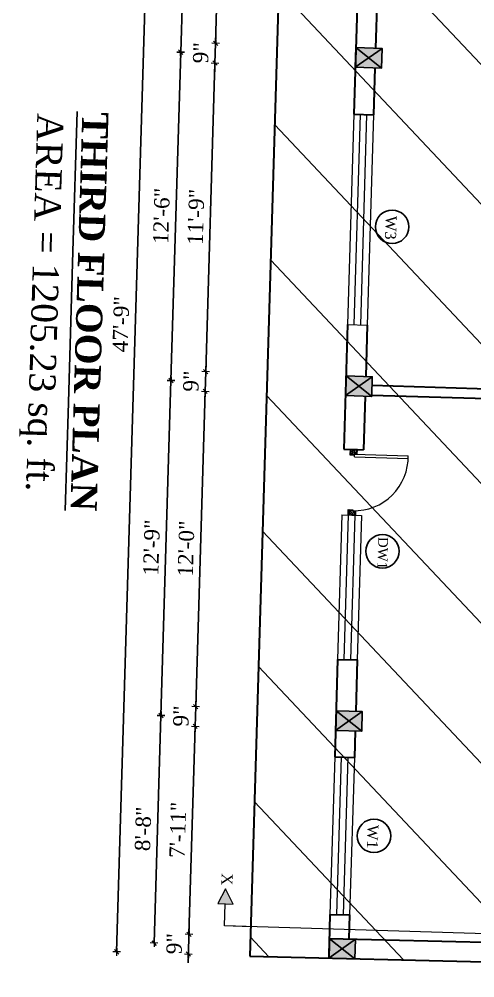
# Model space of a CAD drawing. Header units: inches. Extents: x 4069 to 291496, y -47643 to 12535.
# Drawn here: x 135627.6 to 135835.9, y -22002.2 to -21564.4 of the extents above; entities that cross this region are included whole.
import ezdxf

# ---------------------------------------------------------------- set-up
doc = ezdxf.new("R2010")
doc.units = ezdxf.units.IN
doc.header["$LTSCALE"] = 5
doc.header["$MEASUREMENT"] = 0
for name, color, linetype, lineweight in [('A-WALL', 7, 'Continuous', 9), ('Dimension', 7, 'Continuous', 18), ('DOOR', 62, 'Continuous', 0), ('Dw', 2, 'Continuous', 18)]:
    doc.layers.add(name, color=color, linetype=linetype, lineweight=lineweight)
doc.layers.add('dim line', color=7, linetype='Continuous', lineweight=15, true_color=0xfab2b2)
doc.layers.add('TEXT', color=6, linetype='Continuous')
doc.layers.add('WALL', color=7, linetype='Continuous')
doc.styles.add('ordinary', font='times.ttf')
doc.dimstyles.new('Copy of 96', dxfattribs={"dimtxt": 7, "dimasz": 4, "dimexe": 0.5, "dimexo": 0.5, "dimgap": 3, "dimtad": 1, "dimdec": 1, "dimzin": 11, "dimdsep": 46, "dimlunit": 4, "dimtxsty": 'ordinary', "dimblk": 'OBLIQUE', "dimcen": 0.09, "dimse1": 1, "dimse2": 1, "dimclrt": 6, "dimazin": 0, "dimtfac": 1, "dimtdec": 1, "dimtix": 1, "dimtmove": 2, "dimatfit": 3, "dimldrblk": 'leader', "dimfxl": 0.5, "dimfxlon": 1, "dimtolj": 1, "dimtzin": 0, "dimarcsym": 0})

# ---------------------------------------------------------------- blocks, each defined once
blk = doc.blocks.new('C1a')
at = {"color": 1, "ltscale": 5}
for p, q in [((18657.75, 4625.76), (18648.75, 4625.76)), ((18648.75, 4625.76), (18648.82, 4613.76)), ((18657.82, 4613.76), (18657.75, 4625.76)), ((18648.82, 4613.76), (18657.82, 4613.76))]:
    blk.add_line(p, q, dxfattribs=at)
blk = doc.blocks.new('A$C27B36B59')
at = {"layer": 'DOOR'}
for p, q in [((0, 4), (0, 0)), ((2.5, 4), (0, 4)), ((0, 0), (3, 0)), ((2.5, 2.5), (2.5, 4)), ((3, 2.5), (2.5, 2.5)), ((3, 0), (3, 2.5))]:
    blk.add_line(p, q, dxfattribs=at)
for centre, radius, start, end in [((-1.4, -0.54), 4.75, 22.1411, 72.838), ((1.34, 2.09), 1.64, 45.138, 144.8948), ((2.21, 0.3), 2.49, 83.3149, 152.658), ((0.13, 0.37), 2.05, 349.4875, 93.6805), ((1.96, -0.47), 2.01, 58.7447, 166.495), ((-0.06, 0.32), 1.13, 343.542, 86.947), ((2.08, -0.4), 1.17, 38.2816, 160.1519)]:
    blk.add_arc(centre, radius, start, end, dxfattribs=at)
blk = doc.blocks.new('D2')
at = {"layer": 'DOOR'}
for p, q in [((74473.95, 24047.59), (74473.95, 24018.09)), ((74473.95, 24047.59), (74475.45, 24047.59)), ((74475.45, 24047.59), (74475.45, 24018.13))]:
    blk.add_line(p, q, dxfattribs=at)
blk.add_arc((74473.95, 24047.59), 29.5, 180, 272.9146, dxfattribs=at)
at = {"layer": 'DOOR', "xscale": -1, "rotation": 180}
blk.add_blockref('A$C27B36B59', (74441.95, 24050.09), dxfattribs=at)
at = {"layer": 'DOOR', "rotation": 180}
blk.add_blockref('A$C27B36B59', (74477.95, 24050.09), dxfattribs=at)
blk = doc.blocks.new('x-x')
at = {"ltscale": 5}
for points in [[(11364.03, -701.52), (11364.03, -694.51), (11357.15, -698.09)], [(11364.03, -1135.52), (11364.03, -1128.51), (11357.15, -1132.09)]]:
    blk.add_hatch(color=256, dxfattribs=at).paths.add_polyline_path(points)
for p, q in [((11364.03, -694.51), (11357.15, -698.09)), ((11364.03, -701.52), (11364.03, -694.51)), ((11357.15, -698.09), (11364.03, -701.52)), ((11374.13, -698.09), (11364.03, -698.09)), ((11374.13, -698.09), (11374.13, -1132.09)), ((11364.03, -1128.51), (11357.15, -1132.09)), ((11364.03, -1135.52), (11364.03, -1128.51)), ((11357.15, -1132.09), (11364.03, -1135.52)), ((11374.13, -1132.09), (11364.03, -1132.09))]:
    blk.add_line(p, q, dxfattribs=at)
at = {"layer": 'A-WALL', "color": 1, "ltscale": 5}
blk.add_line((11374.13, -1120.09), (11374.13, -1132.09), dxfattribs=at)
at = {"layer": 'TEXT', "style": 'ordinary'}
for p in [(11350.08, -700.97), (11350.08, -1134.1)]:
    blk.add_text('X', height=5, dxfattribs=at).set_placement(p)
blk = doc.blocks.new('oblique')
at = {"color": 0, "lineweight": -2}
blk.add_line((0.25, 0.25), (-0.25, -0.25), dxfattribs=at)
at = {"layer": 'dim line', "lineweight": 9}
for p, q in [((-0.4375, 0), (0.4375, 0)), ((0, 0.4375), (0, -0.4375))]:
    blk.add_line(p, q, dxfattribs=at)
blk = doc.blocks.new('*D3780')
at = {"layer": 'A-WALL', "color": 0, "lineweight": -2, "ltscale": 50, "transparency": 16777216}
blk.add_line((135689.31, -21986.32), (135692.41, -21882.37), dxfattribs=at)
at = {"layer": 'Defpoints', "color": 0, "ltscale": 50, "transparency": 16777216}
for p in [(135692.41, -21882.37), (135772.31, -21884.75), (135769.2, -21988.7)]:
    blk.add_point(p, dxfattribs=at)
at = {"layer": 'A-WALL', "color": 0, "lineweight": -2, "ltscale": 50, "transparency": 16777216, "xscale": 4, "yscale": 4, "zscale": 4}
for p, rotation in [((135692.41, -21882.37), 88.28998542795198), ((135689.31, -21986.32), 268.289985427952)]:
    blk.add_blockref('oblique', p, dxfattribs=dict(at, rotation=rotation))
at = {"layer": 'A-WALL', "color": 6, "ltscale": 50, "transparency": 16777216, "insert": (135684.3, -21934.15), "char_height": 7, "attachment_point": 5, "rotation": 88.29, "style": 'ordinary'}
blk.add_mtext('\\A1;8\'-8"', dxfattribs=at)
blk = doc.blocks.new('_OBLIQUE')
at = {"color": 0, "linetype": 'ByBlock'}
blk.add_line((-0.5, -0.5), (0.5, 0.5), dxfattribs=at)
blk = doc.blocks.new('leader')
at = {"layer": 'Dimension'}
for p, q in [((0, -4.33), (0, 4.33)), ((-4.42, 0), (4.42, 0))]:
    blk.add_line(p, q, dxfattribs=at)
blk = doc.blocks.new('*D3781')
at = {"layer": 'A-WALL', "color": 0, "lineweight": -2, "ltscale": 50, "transparency": 16777216}
blk.add_line((135692.41, -21882.37), (135696.98, -21729.43), dxfattribs=at)
at = {"layer": 'Defpoints', "color": 0, "ltscale": 50, "transparency": 16777216}
for p in [(135696.98, -21729.43), (135776.87, -21731.82), (135772.31, -21884.75)]:
    blk.add_point(p, dxfattribs=at)
at = {"layer": 'A-WALL', "color": 0, "lineweight": -2, "ltscale": 50, "transparency": 16777216, "xscale": 4, "yscale": 4, "zscale": 4}
for p, rotation in [((135696.98, -21729.43), 88.28998542889788), ((135692.41, -21882.37), 268.2899854288979)]:
    blk.add_blockref('oblique', p, dxfattribs=dict(at, rotation=rotation))
at = {"layer": 'A-WALL', "color": 6, "ltscale": 50, "transparency": 16777216, "insert": (135688.13, -21805.7), "char_height": 7, "attachment_point": 5, "rotation": 88.29, "style": 'ordinary'}
blk.add_mtext('\\A1;12\'-9"', dxfattribs=at)
blk = doc.blocks.new('*D3782')
at = {"layer": 'A-WALL', "color": 0, "lineweight": -2, "ltscale": 50, "transparency": 16777216}
blk.add_line((135696.98, -21729.43), (135701.46, -21579.5), dxfattribs=at)
at = {"layer": 'Defpoints', "color": 0, "ltscale": 50, "transparency": 16777216}
for p in [(135701.46, -21579.5), (135781.35, -21581.89), (135776.87, -21731.82)]:
    blk.add_point(p, dxfattribs=at)
at = {"layer": 'A-WALL', "color": 0, "lineweight": -2, "ltscale": 50, "transparency": 16777216, "xscale": 4, "yscale": 4, "zscale": 4}
for p, rotation in [((135701.46, -21579.5), 88.28998542889788), ((135696.98, -21729.43), 268.2899854288979)]:
    blk.add_blockref('oblique', p, dxfattribs=dict(at, rotation=rotation))
at = {"layer": 'A-WALL', "color": 6, "ltscale": 50, "transparency": 16777216, "insert": (135692.66, -21654.27), "char_height": 7, "attachment_point": 5, "rotation": 88.29, "style": 'ordinary'}
blk.add_mtext('\\A1;12\'-6"', dxfattribs=at)
blk = doc.blocks.new('*D3783')
at = {"layer": 'A-WALL', "color": 0, "lineweight": -2, "ltscale": 50, "transparency": 16777216}
blk.add_line((135701.46, -21579.5), (135706.12, -21423.25), dxfattribs=at)
at = {"layer": 'Defpoints', "color": 0, "ltscale": 50, "transparency": 16777216}
for p in [(135706.12, -21423.25), (135786.01, -21425.63), (135781.35, -21581.89)]:
    blk.add_point(p, dxfattribs=at)
at = {"layer": 'A-WALL', "color": 0, "lineweight": -2, "ltscale": 50, "transparency": 16777216, "xscale": 4, "yscale": 4, "zscale": 4}
for p, rotation in [((135706.12, -21423.25), 88.28998542889788), ((135701.46, -21579.5), 268.2899854288979)]:
    blk.add_blockref('oblique', p, dxfattribs=dict(at, rotation=rotation))
at = {"layer": 'A-WALL', "color": 6, "ltscale": 50, "transparency": 16777216, "insert": (135697.23, -21501.18), "char_height": 7, "attachment_point": 5, "rotation": 88.29, "style": 'ordinary'}
blk.add_mtext('\\A1;13\'-0"', dxfattribs=at)
blk = doc.blocks.new('*D3784')
at = {"layer": 'A-WALL', "color": 0, "lineweight": -2, "ltscale": 50, "transparency": 16777216}
blk.add_line((135672.16, -21990.31), (135689.26, -21417.56), dxfattribs=at)
at = {"layer": 'Defpoints', "color": 0, "ltscale": 50, "transparency": 16777216}
for p in [(135689.26, -21417.56), (135786.17, -21420.46), (135769.07, -21993.2)]:
    blk.add_point(p, dxfattribs=at)
at = {"layer": 'A-WALL', "color": 0, "lineweight": -2, "ltscale": 50, "transparency": 16777216, "xscale": 4, "yscale": 4, "zscale": 4}
for p, rotation in [((135689.26, -21417.56), 88.28998542889788), ((135672.16, -21990.31), 268.2899854288979)]:
    blk.add_blockref('oblique', p, dxfattribs=dict(at, rotation=rotation))
at = {"layer": 'A-WALL', "color": 6, "ltscale": 50, "transparency": 16777216, "insert": (135674.14, -21703.74), "char_height": 7, "attachment_point": 5, "rotation": 88.29, "style": 'ordinary'}
blk.add_mtext('\\A1;47\'-9"', dxfattribs=at)
blk = doc.blocks.new('*D3792')
at = {"layer": 'A-WALL', "color": 0, "lineweight": -2, "ltscale": 50, "transparency": 16777216}
blk.add_line((135806.7, -21386.68), (136138.82, -21588.6), dxfattribs=at)
at = {"layer": 'Defpoints', "color": 0, "ltscale": 50, "transparency": 16777216}
for p in [(135786.17, -21420.46), (136138.82, -21588.6), (136118.29, -21622.38)]:
    blk.add_point(p, dxfattribs=at)
at = {"layer": 'A-WALL', "color": 0, "lineweight": -2, "ltscale": 50, "transparency": 16777216, "xscale": 4, "yscale": 4, "zscale": 4}
for p, rotation in [((135806.7, -21386.68), 148.7014709222228), ((136138.82, -21588.6), 328.7014709222228)]:
    blk.add_blockref('oblique', p, dxfattribs=dict(at, rotation=rotation))
at = {"layer": 'A-WALL', "color": 6, "ltscale": 50, "transparency": 16777216, "insert": (135976.17, -21482.04), "char_height": 7, "attachment_point": 5, "rotation": 328.7015, "style": 'ordinary'}
blk.add_mtext('\\A1;32\'-5"', dxfattribs=at)
blk = doc.blocks.new('*D3805')
at = {"layer": 'A-WALL', "color": 0, "lineweight": -2, "ltscale": 50, "transparency": 16777216}
blk.add_line((135721.76, -21428.89), (135717.38, -21575.47), dxfattribs=at)
at = {"layer": 'Defpoints', "color": 0, "ltscale": 50, "transparency": 16777216}
for p in [(135785.86, -21430.8), (135717.38, -21575.47), (135781.48, -21577.39)]:
    blk.add_point(p, dxfattribs=at)
at = {"layer": 'A-WALL', "color": 0, "lineweight": -2, "ltscale": 50, "transparency": 16777216, "xscale": 4, "yscale": 4, "zscale": 4}
for p, rotation in [((135721.76, -21428.89), 88.28998542889791), ((135717.38, -21575.47), 268.2899854288979)]:
    blk.add_blockref('oblique', p, dxfattribs=dict(at, rotation=rotation))
at = {"layer": 'A-WALL', "color": 6, "ltscale": 50, "transparency": 16777216, "insert": (135713.01, -21501.99), "char_height": 7, "attachment_point": 5, "rotation": 88.29, "style": 'ordinary'}
blk.add_mtext('\\A1;12\'-3"', dxfattribs=at)
blk = doc.blocks.new('*D3806')
at = {"layer": 'A-WALL', "color": 0, "lineweight": -2, "ltscale": 50, "transparency": 16777216}
for p, q in [((135717.38, -21575.47), (135717.5, -21571.48)), ((135717.38, -21575.47), (135717.12, -21584.47)), ((135717.12, -21584.47), (135717, -21588.47))]:
    blk.add_line(p, q, dxfattribs=at)
at = {"layer": 'Defpoints', "color": 0, "ltscale": 50, "transparency": 16777216}
for p in [(135781.48, -21577.39), (135717.12, -21584.47), (135781.21, -21586.38)]:
    blk.add_point(p, dxfattribs=at)
at = {"layer": 'A-WALL', "color": 0, "lineweight": -2, "ltscale": 50, "transparency": 16777216, "xscale": 4, "yscale": 4, "zscale": 4}
for p, rotation in [((135717.38, -21575.47), 268.2899854288979), ((135717.12, -21584.47), 88.28998542889788)]:
    blk.add_blockref('oblique', p, dxfattribs=dict(at, rotation=rotation))
at = {"layer": 'A-WALL', "color": 6, "ltscale": 50, "transparency": 16777216, "insert": (135710.68, -21579.78), "char_height": 7, "attachment_point": 5, "rotation": 88.29, "style": 'ordinary'}
blk.add_mtext('\\A1;9"', dxfattribs=at)
blk = doc.blocks.new('*D3807')
at = {"layer": 'A-WALL', "color": 0, "lineweight": -2, "ltscale": 50, "transparency": 16777216}
blk.add_line((135717.12, -21584.47), (135712.91, -21725.41), dxfattribs=at)
at = {"layer": 'Defpoints', "color": 0, "ltscale": 50, "transparency": 16777216}
for p in [(135781.21, -21586.38), (135712.91, -21725.41), (135777.01, -21727.32)]:
    blk.add_point(p, dxfattribs=at)
at = {"layer": 'A-WALL', "color": 0, "lineweight": -2, "ltscale": 50, "transparency": 16777216, "xscale": 4, "yscale": 4, "zscale": 4}
for p, rotation in [((135717.12, -21584.47), 88.28998542889791), ((135712.91, -21725.41), 268.2899854288979)]:
    blk.add_blockref('oblique', p, dxfattribs=dict(at, rotation=rotation))
at = {"layer": 'A-WALL', "color": 6, "ltscale": 50, "transparency": 16777216, "insert": (135708.44, -21654.74), "char_height": 7, "attachment_point": 5, "rotation": 88.29, "style": 'ordinary'}
blk.add_mtext('\\A1;11\'-9"', dxfattribs=at)
blk = doc.blocks.new('*D3808')
at = {"layer": 'A-WALL', "color": 0, "lineweight": -2, "ltscale": 50, "transparency": 16777216}
for p, q in [((135712.91, -21725.41), (135712.64, -21734.4)), ((135712.91, -21725.41), (135713.03, -21721.41)), ((135712.64, -21734.4), (135712.52, -21738.4))]:
    blk.add_line(p, q, dxfattribs=at)
at = {"layer": 'Defpoints', "color": 0, "ltscale": 50, "transparency": 16777216}
for p in [(135777.01, -21727.32), (135712.64, -21734.4), (135776.74, -21736.32)]:
    blk.add_point(p, dxfattribs=at)
at = {"layer": 'A-WALL', "color": 0, "lineweight": -2, "ltscale": 50, "transparency": 16777216, "xscale": 4, "yscale": 4, "zscale": 4}
for p, rotation in [((135712.91, -21725.41), 268.2899854288979), ((135712.64, -21734.4), 88.28998542889788)]:
    blk.add_blockref('oblique', p, dxfattribs=dict(at, rotation=rotation))
at = {"layer": 'A-WALL', "color": 6, "ltscale": 50, "transparency": 16777216, "insert": (135706.21, -21729.71), "char_height": 7, "attachment_point": 5, "rotation": 88.29, "style": 'ordinary'}
blk.add_mtext('\\A1;9"', dxfattribs=at)
blk = doc.blocks.new('*D3809')
at = {"layer": 'A-WALL', "color": 0, "lineweight": -2, "ltscale": 50, "transparency": 16777216}
blk.add_line((135712.64, -21734.4), (135708.34, -21878.34), dxfattribs=at)
at = {"layer": 'Defpoints', "color": 0, "ltscale": 50, "transparency": 16777216}
for p in [(135776.74, -21736.32), (135708.34, -21878.34), (135772.44, -21880.25)]:
    blk.add_point(p, dxfattribs=at)
at = {"layer": 'A-WALL', "color": 0, "lineweight": -2, "ltscale": 50, "transparency": 16777216, "xscale": 4, "yscale": 4, "zscale": 4}
for p, rotation in [((135712.64, -21734.4), 88.28998542889791), ((135708.34, -21878.34), 268.2899854288979)]:
    blk.add_blockref('oblique', p, dxfattribs=dict(at, rotation=rotation))
at = {"layer": 'A-WALL', "color": 6, "ltscale": 50, "transparency": 16777216, "insert": (135703.93, -21806.18), "char_height": 7, "attachment_point": 5, "rotation": 88.29, "style": 'ordinary'}
blk.add_mtext('\\A1;12\'-0"', dxfattribs=at)
blk = doc.blocks.new('*D3810')
at = {"layer": 'A-WALL', "color": 0, "lineweight": -2, "ltscale": 50, "transparency": 16777216}
for p, q in [((135708.34, -21878.34), (135708.07, -21887.34)), ((135708.34, -21878.34), (135708.46, -21874.34)), ((135708.07, -21887.34), (135707.95, -21891.33))]:
    blk.add_line(p, q, dxfattribs=at)
at = {"layer": 'Defpoints', "color": 0, "ltscale": 50, "transparency": 16777216}
for p in [(135772.44, -21880.25), (135708.07, -21887.34), (135772.17, -21889.25)]:
    blk.add_point(p, dxfattribs=at)
at = {"layer": 'A-WALL', "color": 0, "lineweight": -2, "ltscale": 50, "transparency": 16777216, "xscale": 4, "yscale": 4, "zscale": 4}
for p, rotation in [((135708.34, -21878.34), 268.2899854288979), ((135708.07, -21887.34), 88.28998542889788)]:
    blk.add_blockref('oblique', p, dxfattribs=dict(at, rotation=rotation))
at = {"layer": 'A-WALL', "color": 6, "ltscale": 50, "transparency": 16777216, "insert": (135701.64, -21882.64), "char_height": 7, "attachment_point": 5, "rotation": 88.29, "style": 'ordinary'}
blk.add_mtext('\\A1;9"', dxfattribs=at)
blk = doc.blocks.new('*D3811')
at = {"layer": 'A-WALL', "color": 0, "lineweight": -2, "ltscale": 50, "transparency": 16777216}
blk.add_line((135708.07, -21887.34), (135705.24, -21982.29), dxfattribs=at)
at = {"layer": 'Defpoints', "color": 0, "ltscale": 50, "transparency": 16777216}
for p in [(135772.17, -21889.25), (135705.24, -21982.29), (135769.34, -21984.21)]:
    blk.add_point(p, dxfattribs=at)
at = {"layer": 'A-WALL', "color": 0, "lineweight": -2, "ltscale": 50, "transparency": 16777216, "xscale": 4, "yscale": 4, "zscale": 4}
for p, rotation in [((135708.07, -21887.34), 88.28998542889791), ((135705.24, -21982.29), 268.2899854288979)]:
    blk.add_blockref('oblique', p, dxfattribs=dict(at, rotation=rotation))
at = {"layer": 'A-WALL', "color": 6, "ltscale": 50, "transparency": 16777216, "insert": (135700.09, -21934.62), "char_height": 7, "attachment_point": 5, "rotation": 88.29, "style": 'ordinary'}
blk.add_mtext('\\A1;7\'-11"', dxfattribs=at)
blk = doc.blocks.new('*D3812')
at = {"layer": 'A-WALL', "color": 0, "lineweight": -2, "ltscale": 50, "transparency": 16777216}
for p, q in [((135705.24, -21982.29), (135705.36, -21978.29)), ((135705.24, -21982.29), (135704.97, -21991.29)), ((135704.97, -21991.29), (135704.85, -21995.29))]:
    blk.add_line(p, q, dxfattribs=at)
at = {"layer": 'Defpoints', "color": 0, "ltscale": 50, "transparency": 16777216}
for p in [(135769.34, -21984.21), (135704.97, -21991.29), (135769.07, -21993.2)]:
    blk.add_point(p, dxfattribs=at)
at = {"layer": 'A-WALL', "color": 0, "lineweight": -2, "ltscale": 50, "transparency": 16777216, "xscale": 4, "yscale": 4, "zscale": 4}
for p, rotation in [((135705.24, -21982.29), 268.2899854288979), ((135704.97, -21991.29), 88.28998542889788)]:
    blk.add_blockref('oblique', p, dxfattribs=dict(at, rotation=rotation))
at = {"layer": 'A-WALL', "color": 6, "ltscale": 50, "transparency": 16777216, "insert": (135698.54, -21986.6), "char_height": 7, "attachment_point": 5, "rotation": 88.29, "style": 'ordinary'}
blk.add_mtext('\\A1;9"', dxfattribs=at)

msp = doc.modelspace()

# ---------------------------------------------------------------- hatches: boundary and pattern name
at = {"layer": 'WALL', "linetype": 'ByBlock', "ltscale": 5, "true_color": 0xf8991e}
h = msp.add_hatch(dxfattribs=at)
h.set_pattern_fill('ANSI31', color=30, scale=350, angle=268.2899854)
h.set_pattern_definition([(313.29, (139254.82, -15066.644), (31.8453, 29.99899), [])])
h.paths.add_polyline_path([(135750.79294, -21398.95166), (136153.66326, -21643.88649), (136142.96683, -22002.17484), (135733.07748, -21992.35)])
h = msp.add_hatch(color=30, dxfattribs=at)
h.dxf.hatch_style = 1
h.paths.add_polyline_path([(135787.34493, -21582.06517), (135781.48189, -21577.38813), (135781.21332, -21586.38412)])
h.paths.add_polyline_path([(135781.21332, -21586.38412), (135793.20798, -21586.74221), (135787.34493, -21582.06517)])
h.paths.add_polyline_path([(135787.34493, -21582.06517), (135793.20798, -21586.74221), (135793.47655, -21577.74622)])
h.paths.add_polyline_path([(135793.47655, -21577.74622), (135781.48189, -21577.38813), (135787.34493, -21582.06517)])
h = msp.add_hatch(color=30, dxfattribs=at)
h.dxf.hatch_style = 1
h.paths.add_polyline_path([(135782.86879, -21731.99837), (135777.00575, -21727.32132), (135776.73718, -21736.31732)])
h.paths.add_polyline_path([(135776.73718, -21736.31732), (135788.73183, -21736.67541), (135782.86879, -21731.99837)])
h.paths.add_polyline_path([(135782.86879, -21731.99837), (135788.73183, -21736.67541), (135789.0004, -21727.67942)])
h.paths.add_polyline_path([(135789.0004, -21727.67942), (135777.00575, -21727.32132), (135782.86879, -21731.99837)])
h = msp.add_hatch(color=30, dxfattribs=at)
h.dxf.hatch_style = 1
h.paths.add_polyline_path([(135778.30312, -21884.93023), (135772.44008, -21880.25319), (135772.17151, -21889.24918)])
h.paths.add_polyline_path([(135772.17151, -21889.24918), (135784.16617, -21889.60727), (135778.30312, -21884.93023)])
h.paths.add_polyline_path([(135778.30312, -21884.93023), (135784.16617, -21889.60727), (135784.43474, -21880.61128)])
h.paths.add_polyline_path([(135784.43474, -21880.61128), (135772.44008, -21880.25319), (135778.30312, -21884.93023)])
h = msp.add_hatch(color=30, dxfattribs=at)
h.dxf.hatch_style = 1
h.paths.add_polyline_path([(135769.06805, -21993.20295), (135775.20077, -21988.84703), (135769.33662, -21984.20679)])
h.paths.add_polyline_path([(135769.06805, -21993.20295), (135781.06491, -21993.48727), (135775.20077, -21988.84703)])
h.paths.add_polyline_path([(135781.06491, -21993.48727), (135781.33348, -21984.4911), (135775.20077, -21988.84703)])
h.paths.add_polyline_path([(135775.20077, -21988.84703), (135781.33348, -21984.4911), (135769.33662, -21984.20679)])

# ---------------------------------------------------------------- linework, layer by layer
at = {"color": 1, "ltscale": 5}
for p, q in [((135781.21332, -21586.38412), (135793.47655, -21577.74622)), ((135781.48189, -21577.38813), (135793.20798, -21586.74221)), ((135776.73718, -21736.31732), (135789.0004, -21727.67942)), ((135777.00575, -21727.32132), (135788.73183, -21736.67541)), ((135772.17151, -21889.24918), (135784.43474, -21880.61128)), ((135772.44008, -21880.25319), (135784.16617, -21889.60727)), ((135769.06805, -21993.20295), (135781.33348, -21984.4911)), ((135769.33662, -21984.20679), (135781.06491, -21993.48727))]:
    msp.add_line(p, q, dxfattribs=at)
at = {"layer": 'A-WALL', "lineweight": 30}
for p, q in [((135750.79294, -21398.95166), (135733.07748, -21992.35)), ((135782.21299, -21552.89912), (135780.57174, -21607.87463)), ((135791.20898, -21553.16769), (135790.47788, -21577.65669)), ((135790.20931, -21586.65269), (135789.56773, -21608.1432)), ((135780.57174, -21607.87463), (135789.56773, -21608.1432)), ((135777.70701, -21703.83187), (135776.00607, -21760.80649)), ((135786.703, -21704.10044), (135786.00174, -21727.58989)), ((135907.82606, -21735.29514), (135788.87906, -21731.74406)), ((135785.73317, -21736.58588), (135785.00206, -21761.07506)), ((135907.69178, -21739.79313), (135788.74477, -21736.24206)), ((135776.00607, -21760.80649), (135785.00206, -21761.07506)), ((135773.14134, -21856.76374), (135771.81342, -21901.24392)), ((135773.14134, -21856.76374), (135782.13733, -21857.03231)), ((135782.13733, -21857.03231), (135781.43607, -21880.52176)), ((135781.1675, -21889.51775), (135780.80941, -21901.51249)), ((135771.81342, -21901.24392), (135780.80941, -21901.51249)), ((135769.66487, -21973.21186), (135769.06805, -21993.20295)), ((135769.66487, -21973.21186), (135778.66086, -21973.48042)), ((135778.66086, -21973.48042), (135778.27859, -21984.41871)), ((135769.33662, -21984.20679), (135912.29919, -21987.59491)), ((135733.07748, -21992.35), (135912.03061, -21996.59107))]:
    msp.add_line(p, q, dxfattribs=at)
at = {"layer": 'Dw', "color": 3}
for p, q in [((135780.57174, -21607.87463), (135777.70701, -21703.83187)), ((135780.70567, -21703.9214), (135783.5704, -21607.96415)), ((135783.70433, -21704.01092), (135786.56907, -21608.05367)), ((135789.56773, -21608.1432), (135786.703, -21704.10044)), ((135777.70701, -21703.83187), (135786.703, -21704.10044)), ((135775.11084, -21790.79313), (135773.14134, -21856.76374)), ((135775.11084, -21790.79313), (135784.10684, -21791.0617)), ((135776.14, -21856.85326), (135778.10951, -21790.88265)), ((135779.13867, -21856.94278), (135781.10817, -21790.97218)), ((135784.10684, -21791.0617), (135782.13733, -21857.03231)), ((135771.8141, -21901.22103), (135769.66555, -21973.18897)), ((135774.81288, -21901.31056), (135772.66433, -21973.27849)), ((135777.81155, -21901.40008), (135775.663, -21973.36802)), ((135777.81155, -21901.40008), (135775.663, -21973.36802)), ((135780.80941, -21901.51249), (135778.66086, -21973.48042))]:
    msp.add_line(p, q, dxfattribs=at)
at = {"layer": 'TEXT'}
for centre in [(135798.07107, -21659.24594), (135793.64781, -21807.40754), (135789.7685, -21937.34921)]:
    msp.add_circle(centre, 7.64038, dxfattribs=at)
at = {"layer": 'WALL', "color": 2, "linetype": 'ByBlock', "ltscale": 5}
for points in [[(135781.48189, -21577.38813), (135781.21332, -21586.38412), (135793.20798, -21586.74221), (135793.47655, -21577.74622)], [(135777.00575, -21727.32132), (135776.73718, -21736.31732), (135788.73183, -21736.67541), (135789.0004, -21727.67942)], [(135772.44008, -21880.25319), (135772.17151, -21889.24918), (135784.16617, -21889.60727), (135784.43474, -21880.61128)], [(135781.33348, -21984.4911), (135769.33662, -21984.20679), (135769.06805, -21993.20295), (135781.06491, -21993.48727)]]:
    msp.add_lwpolyline(points, close=True, dxfattribs=at)

# ---------------------------------------------------------------- block references
at = {"layer": 'A-WALL', "color": 1, "rotation": 268.2899854279543}
msp.add_blockref('x-x', (137192.48759, -10643.20791), dxfattribs=at)
at = {"layer": 'WALL', "color": 2, "linetype": 'ByBlock', "xscale": 0.8332999999984168, "yscale": 0.8333000000002357, "zscale": 0.8333, "rotation": 88.28998542795433}
msp.add_blockref('D2', (153958.84792, -84393.76958), dxfattribs=at)
at = {"layer": 'WALL', "color": 2, "linetype": 'ByBlock', "ltscale": 5, "rotation": 268.2899854279543}
msp.add_blockref('C1a', (131714.13069, -3206.01384), dxfattribs=at)

# ---------------------------------------------------------------- texts
at = {"layer": 'TEXT', "style": 'ordinary'}
for s, height, p in [('W3', 5, (135795.1585, -21654.12375)), ('DW1', 4.5, (135791.77282, -21800.78733)), ('W1', 5, (135786.85594, -21932.22702))]:
    msp.add_text(s, height=height, rotation=268.2903735, dxfattribs=at).set_placement(p)
at = {"layer": 'TEXT', "char_height": 12, "width": 219.8150831, "attachment_point": 8, "rotation": 268.2895973, "style": 'ordinary'}
for s, insert in [('{\\fTimes New Roman|b1|i0|c0|p18;\\LTHIRD FLOOR PLAN}', (135653.58395, -21697.81039)), ('AREA = 1205.23 sq. ft.', (135629.46096, -21693.50385))]:
    msp.add_mtext(s, dxfattribs=dict(at, insert=insert))

# ---------------------------------------------------------------- dimensions: what is measured, and where the dimension line sits
at = {"layer": 'A-WALL', "ltscale": 50}
for p1, p2, distance, picture, middle in [((135786.16692, -21420.45813), (136118.28928, -21622.38001), 39.52759, '*D3792', (135976.17077, -21482.03803)), ((135769.20234, -21988.70487), (135772.3058, -21884.75118), 79.92751, '*D3780', (135684.30451, -21934.14714))]:
    dim = msp.add_aligned_dim(p1=p1, p2=p2, distance=distance, dimstyle='Copy of 96', override={"dimdec": 0, "dimblk": 'oblique', "dimtdec": 0, "dimarcsym": 1}, dxfattribs=at)
    dim.commit()
    dim.dimension.update_dxf_attribs({"geometry": picture, "text_midpoint": middle})
for base, p1, p2, picture, middle in [((135689.25737, -21417.56497), (135769.06805, -21993.20295), (135786.16692, -21420.45813), '*D3784', (135674.14021, -21703.7413)), ((135706.12058, -21423.24554), (135781.34761, -21581.88612), (135786.01249, -21425.63065), '*D3783', (135697.23049, -21501.1775)), ((135717.3836, -21575.47452), (135785.85807, -21430.80318), (135781.48189, -21577.38813), '*D3805', (135713.01405, -21501.98627)), ((135717.11503, -21584.47051), (135781.48189, -21577.38813), (135781.21332, -21586.38412), '*D3806', (135710.68159, -21579.77644)), ((135701.45569, -21579.50101), (135776.87146, -21731.81932), (135781.34761, -21581.88612), '*D3782', (135692.65997, -21654.27183)), ((135712.90746, -21725.40772), (135781.21332, -21586.38412), (135777.00575, -21727.32132), '*D3807', (135708.44351, -21654.74304)), ((135712.63889, -21734.40371), (135777.00575, -21727.32132), (135776.73718, -21736.31732), '*D3808', (135706.20544, -21729.70964)), ((135696.97954, -21729.43421), (135772.3058, -21884.75118), (135776.87146, -21731.81932), '*D3781', (135688.12898, -21805.70406)), ((135708.34179, -21878.33958), (135776.73718, -21736.31732), (135772.44008, -21880.25319), '*D3809', (135703.9327, -21806.17587)), ((135708.07322, -21887.33557), (135772.44008, -21880.25319), (135772.17151, -21889.24918), '*D3810', (135701.63978, -21882.6415)), ((135705.23833, -21982.29318), (135772.17151, -21889.24918), (135769.33662, -21984.20679), '*D3811', (135700.08805, -21934.6183)), ((135704.96976, -21991.28934), (135769.33662, -21984.20679), (135769.06805, -21993.20295), '*D3812', (135698.53632, -21986.59519))]:
    dim = msp.add_linear_dim(base=base, p1=p1, p2=p2, angle=268.2899854, dimstyle='Copy of 96', override={"dimdec": 0, "dimblk": 'oblique', "dimtdec": 0, "dimarcsym": 1}, dxfattribs=at)
    dim.commit()
    dim.dimension.update_dxf_attribs({"geometry": picture, "text_midpoint": middle})

doc.saveas('drawing.dxf')
